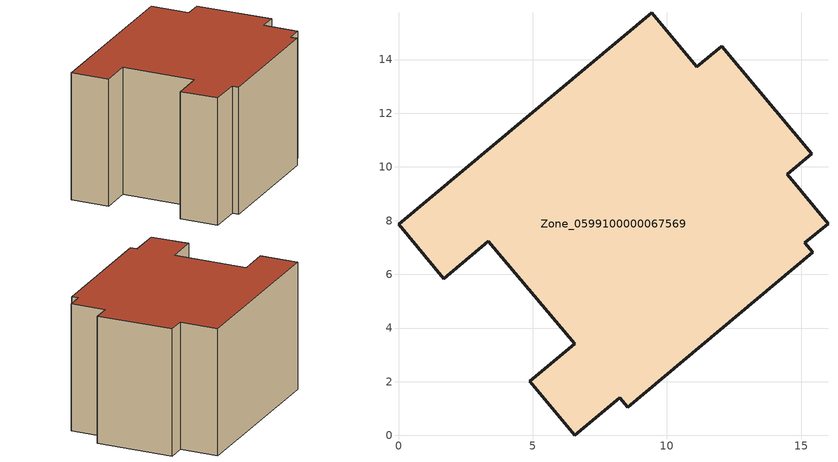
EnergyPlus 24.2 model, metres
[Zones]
Zone_0599100000067569
 floor ground (C_G): 6.56,3.41 3.35,7.24 1.69,5.84 0,7.86 9.43,15.75 11.12,13.73 12.04,14.5 15.4,10.49 14.48,9.72 16,7.89 15.14,7.17 15.44,6.82 8.54,1.04 8.24,1.4 6.57,0 4.89,2.01 z0
 wall outside (C_F): 8.54,1.04 15.44,6.82 15.14,7.17 16,7.89 14.48,9.72 15.4,10.49 12.04,14.5 11.12,13.73 9.43,15.75 0,7.86 1.69,5.84 3.35,7.24 6.56,3.41 4.89,2.01 6.57,0 8.24,1.4 8.54,1.04 z0:8.73
 roof outside (C_R): 4.89,2.01 6.57,0 8.24,1.4 8.54,1.04 15.44,6.82 15.14,7.17 16,7.89 14.48,9.72 15.4,10.49 12.04,14.5 11.12,13.73 9.43,15.75 0,7.86 1.69,5.84 3.35,7.24 6.56,3.41 z8.73
[BUILDING]
Pand.0599100000067569: North Axis=0; Terrain=City; Loads Convergence Tolerance Value=0.04; Temperature Convergence Tolerance Value=0.4; Solar Distribution=FullExterior; Maximum Number of Warmup Days=25; Minimum Number of Warmup Days=1
[Site:Location]
Rotterdam.The.Hague.AP_ZH_NLD Design_Conditions: Latitude=51.96; Longitude=4.45; Time Zone=1; Elevation=-4.5
[SITE:GROUNDTEMPERATURE:BUILDINGSURFACE]
18, 18, 18, 18, 18, 18, 18, 18, 18, 18, 18, 18
[MATERIAL] Thermal Absorptance=0.9; Solar Absorptance=0.7; Visible Absorptance=0.7
Name | Roughness | Thickness | Conductivity | Density | Specific Heat
G.D.1965 | MediumSmooth | 0.15 | 1 | 540 | 1210
F.D.1965 | Rough | 0.3 | 0.857143 | 1920 | 840
R.D.1965 | MediumRough | 0.2 | 0.08 | 1500 | 1000
[CONSTRUCTION]
C_G: G.D.1965
C_F: F.D.1965
C_R: R.D.1965
[ZONE]
Zone_0599100000067569: Type=1; Multiplier=1; Ceiling Height=Autocalculate; Volume=Autocalculate; Floor Area=autocalculate; Part of Total Floor Area=Yes
[ZONEINFILTRATION:DESIGNFLOWRATE]
Infil_Zone_0599100000067569: Zone or ZoneList or Space or SpaceList=Zone_0599100000067569; Schedule=AlwaysOn; Design Flow Rate Calculation Method=Flow/Area; Flow Rate per Floor Area=0.0042; Constant Term Coefficient=1; Temperature Term Coefficient=0; Velocity Term Coefficient=0; Velocity Squared Term Coefficient=0
[HVACTEMPLATE:ZONE:IDEALLOADSAIRSYSTEM]
Zone_0599100000067569: Maximum Heating Supply Air Temperature=50; Minimum Cooling Supply Air Temperature=13; Maximum Heating Supply Air Humidity Ratio=0.0156; Minimum Cooling Supply Air Humidity Ratio=0.0077; Heating Limit=NoLimit; Cooling Limit=NoLimit; Dehumidification Control Type=ConstantSensibleHeatRatio; Cooling Sensible Heat Ratio=0.7; Dehumidification Setpoint=60; Humidification Control Type=None; Humidification Setpoint=30; Outdoor Air Method=None; Outdoor Air Flow Rate per Person=0.00944; Outdoor Air Flow Rate per Zone Floor Area=0; Outdoor Air Flow Rate per Zone=0; Demand Controlled Ventilation Type=None; Outdoor Air Economizer Type=NoEconomizer; Heat Recovery Type=None; Sensible Heat Recovery Effectiveness=0.7; Latent Heat Recovery Effectiveness=0.65
[ZONECONTROL:THERMOSTAT]
ThermostatControl_Zone_0599100000067569: Zone or ZoneList=Zone_0599100000067569; Control Type Schedule=DualSetpointControlType; Control 1=Thermostat_Zone_0599100000067569; Temperature Difference Between Cutout And Setpoint=0
[THERMOSTATSETPOINT:DUALSETPOINT]
Thermostat_Zone_0599100000067569: Heating Setpoint Temperature Schedule=HeatingSetpoint_Zone_0599100000067569; Cooling Setpoint Temperature Schedule=CoolingSetpoint_Zone_0599100000067569
[SCHEDULE:COMPACT]
HeatingSetpoint_Zone_0599100000067569: Through: 12/31, For: AllDays, Until: 24:00, 21
CoolingSetpoint_Zone_0599100000067569: Through: 12/31, For: AllDays, Until: 24:00, 24
DualSetpointControlType: Through: 12/31, For: AllDays, Until: 24:00, 4
AlwaysOn: Through: 12/31, For: AllDays, Until: 24:00, 1
